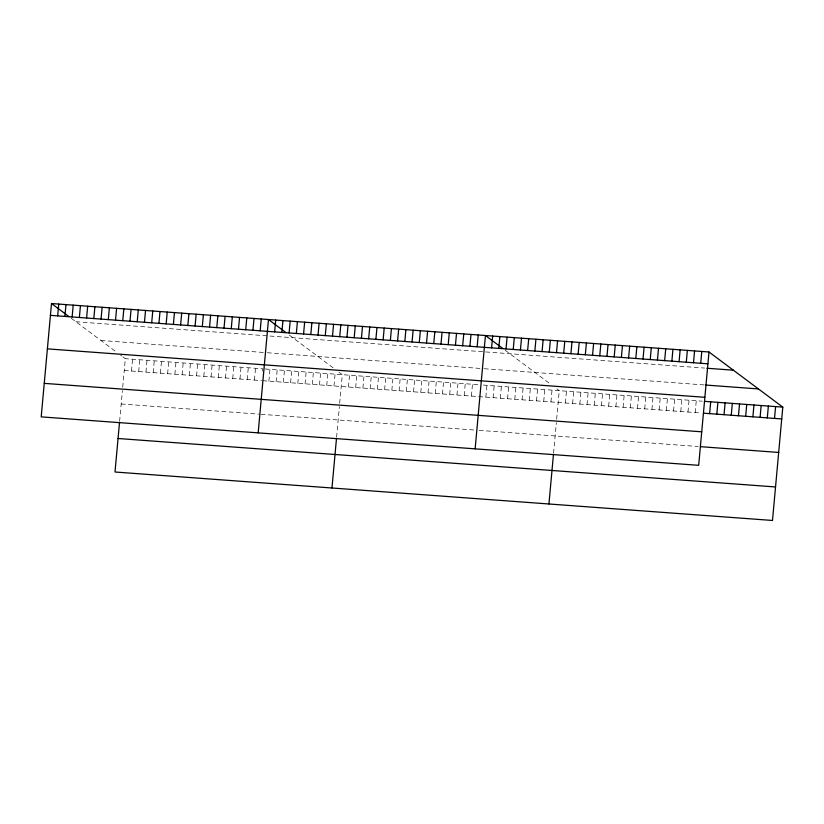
<?xml version="1.0" encoding="UTF-8"?>
<svg xmlns="http://www.w3.org/2000/svg" width="824" height="824" viewBox="0 0 824 824"><rect width="100%" height="100%" fill="white"/><g stroke="black" fill="none" stroke-linecap="round" stroke-linejoin="round"><path stroke-width="0.62" stroke-dasharray="4.12 3.09" d="M119.624 421.249L122.415 390.586M122.714 387.239L125.32 358.677L123.003 356.947M131.48 371.027L132.551 359.213M138.71 371.562L139.781 359.748M145.941 372.088L147.012 360.284M153.171 372.623L154.243 360.809M160.402 373.159L161.483 361.345M167.632 373.694L168.714 361.88M174.873 374.22L175.945 362.416M182.104 374.755L183.175 362.941M189.335 375.291L190.406 363.477M196.565 375.816L197.636 364.012M203.796 376.352L204.877 364.538M211.026 376.887L212.108 365.073M218.267 377.423L219.338 365.609M225.498 377.948L226.569 366.144M232.728 378.484L233.8 366.67M239.959 379.019L241.03 367.205M247.19 379.555L248.271 367.741M254.42 380.08L255.502 368.276M262.516 371.171L262.732 368.802L125.32 358.677M268.892 381.151L269.963 369.337M276.122 381.687L277.194 369.873M283.353 382.212L284.424 370.409M290.584 382.748L291.665 370.934M297.814 383.284L298.896 371.469M305.055 383.819L306.126 372.005M312.286 384.344L313.357 372.541M319.516 384.88L320.588 373.066M326.747 385.416L327.818 373.602M333.978 385.951L335.059 374.137M336.594 437.235L339.385 406.582M339.684 403.235L342.29 374.673L338.808 372.067M348.449 387.012L349.52 375.198M355.68 387.548L356.751 375.734M362.91 388.083L363.981 376.269M370.141 388.609L371.212 376.805M377.371 389.144L378.453 377.33M384.602 389.68L385.683 377.866M391.843 390.216L392.914 378.401M399.074 390.741L400.145 378.937M406.304 391.276L407.375 379.462M413.535 391.812L414.606 379.998M420.765 392.348L421.847 380.534M427.996 392.873L429.077 381.069M435.237 393.409L436.308 381.594M442.467 393.944L443.539 382.13M449.698 394.469L450.769 382.666M456.929 395.005L458 383.191M464.159 395.541L465.241 383.727M471.39 396.076L472.471 384.262M485.861 397.137L486.933 385.323M493.092 397.673L494.163 385.859M500.322 398.208L501.394 386.394M507.553 398.734L508.635 386.93M514.784 399.269L515.865 387.455M522.025 399.805L523.096 387.991M529.255 400.34L530.326 388.526M536.486 400.866L537.557 389.062M543.716 401.401L544.788 389.587M550.947 401.937L552.029 390.123M553.563 453.221L556.355 422.568M556.653 419.22L559.259 390.658L556.942 388.928M565.388 402.998L566.469 391.184M572.608 403.533L573.679 391.719M579.818 404.059L580.889 392.255M587.028 404.594L588.099 392.78M594.238 405.13L595.309 393.316M601.448 405.655L602.519 393.841M608.658 406.191L609.729 394.377M615.868 406.716L616.949 394.912M623.078 407.252L624.159 395.438M630.288 407.787L631.369 395.973M637.508 408.313L638.579 396.498M644.718 408.848L645.789 397.034M651.928 409.373L652.999 397.57M659.138 409.909L660.209 398.095M666.348 410.434L667.419 398.631M673.558 410.97L674.629 399.156M680.768 411.506L681.85 399.692M687.978 412.031L689.06 400.227M695.188 412.567L696.27 400.752M75.87 321.741L484.491 351.848M485.697 351.941L704.51 368.06M100.961 340.487L266.101 352.651M267.306 352.744L483.07 368.647M484.275 368.73L704.365 384.952M265.143 368.987L478.497 384.705M483.317 385.066L702.275 401.195M124.239 370.491L261.661 380.616M262.866 380.709L477.426 396.519M478.631 396.602L701.203 413.009M121.19 403.987L258.612 414.122M261.023 414.297L474.377 430.015M479.197 430.375L698.155 446.505M505.163 350.252L549.979 383.727M289.358 335.131L334.173 368.606M71.235 318.27L116.04 351.745M120.675 355.216L121.839 356.081"/><path stroke-width="1.24" d="M51.51 303.541L41.2 416.872L698.68 465.323L708.99 351.992L51.51 303.541L68.907 316.54M57.67 315.891L58.741 304.077M64.9 316.426L65.982 304.612M72.131 316.952L73.212 305.148M79.372 317.487L80.443 305.673M86.602 318.023L87.674 306.209M93.833 318.558L94.904 306.744M101.064 319.084L102.135 307.28M108.294 319.619L109.376 307.805M115.525 320.155L116.606 308.341M122.766 320.691L123.837 308.876M119.521 422.403L115.01 472.008L772.49 520.459L782.8 407.128L708.99 351.992M129.996 321.216L131.067 309.412M137.227 321.751L138.298 309.937M144.458 322.287L145.529 310.473M151.688 322.823L152.77 311.008M158.919 323.348L160 311.544M166.16 323.883L167.231 312.069M173.39 324.419L174.461 312.605M180.621 324.955L181.692 313.141M187.851 325.48L188.923 313.676M195.082 326.016L196.163 314.202M202.313 326.551L203.394 314.737M209.553 327.087L210.625 315.273M216.784 327.612L217.855 315.808M224.015 328.148L225.086 316.334M231.245 328.683L232.317 316.869M238.476 329.219L239.557 317.405M245.707 329.744L246.788 317.94M252.947 330.28L254.019 318.466M260.178 330.815L261.249 319.001M258.17 432.858L268.48 319.537L285.877 332.525M274.639 331.876L275.71 320.062M281.87 332.412L282.951 320.598M289.1 332.947L290.182 321.133M296.341 333.473L297.413 321.669M303.572 334.008L304.643 322.194M310.803 334.544L311.874 322.73M318.033 335.08L319.104 323.266M325.264 335.605L326.345 323.801M332.494 336.141L333.576 324.326M339.735 336.676L340.806 324.862M331.969 487.993L336.491 438.389M346.966 337.212L348.037 325.398M354.196 337.737L355.268 325.933M361.427 338.273L362.498 326.459M368.658 338.808L369.739 326.994M375.888 339.344L376.97 327.53M383.129 339.869L384.2 328.065M390.36 340.405L391.431 328.591M397.59 340.94L398.662 329.126M404.821 341.476L405.892 329.662M412.052 342.001L413.133 330.197M419.282 342.537L420.364 330.723M426.523 343.072L427.594 331.258M433.754 343.608L434.825 331.794M440.984 344.133L442.055 332.329M448.215 344.669L449.286 332.855M455.445 345.204L456.527 333.39M462.676 345.74L463.757 333.926M469.917 346.265L470.988 334.462M477.148 346.801L478.219 334.987M475.139 448.843L485.449 335.523L502.846 348.521M491.588 347.862L492.659 336.058M498.798 348.398L499.869 336.583M506.008 348.933L507.09 337.119M513.218 349.458L514.3 337.644M520.428 349.994L521.51 338.18M527.638 350.519L528.72 338.716M534.858 351.055L535.93 339.241M542.068 351.591L543.14 339.776M549.278 352.116L550.35 340.302M556.488 352.651L557.56 340.837M548.939 503.979L553.46 454.374M563.698 353.177L564.77 341.373M570.908 353.712L571.98 341.898M578.118 354.238L579.2 342.434M585.328 354.773L586.41 342.959M592.538 355.309L593.62 343.495M599.759 355.834L600.83 344.02M606.969 356.37L608.04 344.556M614.179 356.895L615.25 345.091M621.389 357.431L622.46 345.617M628.599 357.966L629.67 346.152M635.809 358.492L636.88 346.677M643.019 359.027L644.1 347.213M650.229 359.552L651.31 347.749M657.439 360.088L658.52 348.274M664.649 360.624L665.73 348.809M671.869 361.149L672.94 349.335M679.079 361.685L680.15 349.87M686.289 362.21L687.36 350.406M693.499 362.745L694.57 350.931M700.709 363.281L701.78 351.467M709.619 413.627L710.69 401.813M716.829 414.163L717.9 402.349M724.039 414.688L725.11 402.874M731.249 415.224L732.32 403.41M738.459 415.749L739.53 403.945M745.669 416.285L746.74 404.471M752.879 416.82L753.96 405.006M760.089 417.346L761.17 405.532M767.299 417.881L768.38 406.067M774.519 418.407L775.59 406.603M50.439 315.355L707.919 363.806M706.91 368.246L733.35 370.192M705.56 385.035L758.441 388.938M47.39 348.861L704.87 397.302M704.685 401.37L782.8 407.128M703.603 413.185L781.729 418.942M44.249 383.366L701.729 431.817M700.554 446.68L778.68 452.438M118.048 438.502L775.539 486.953"/></g></svg>
